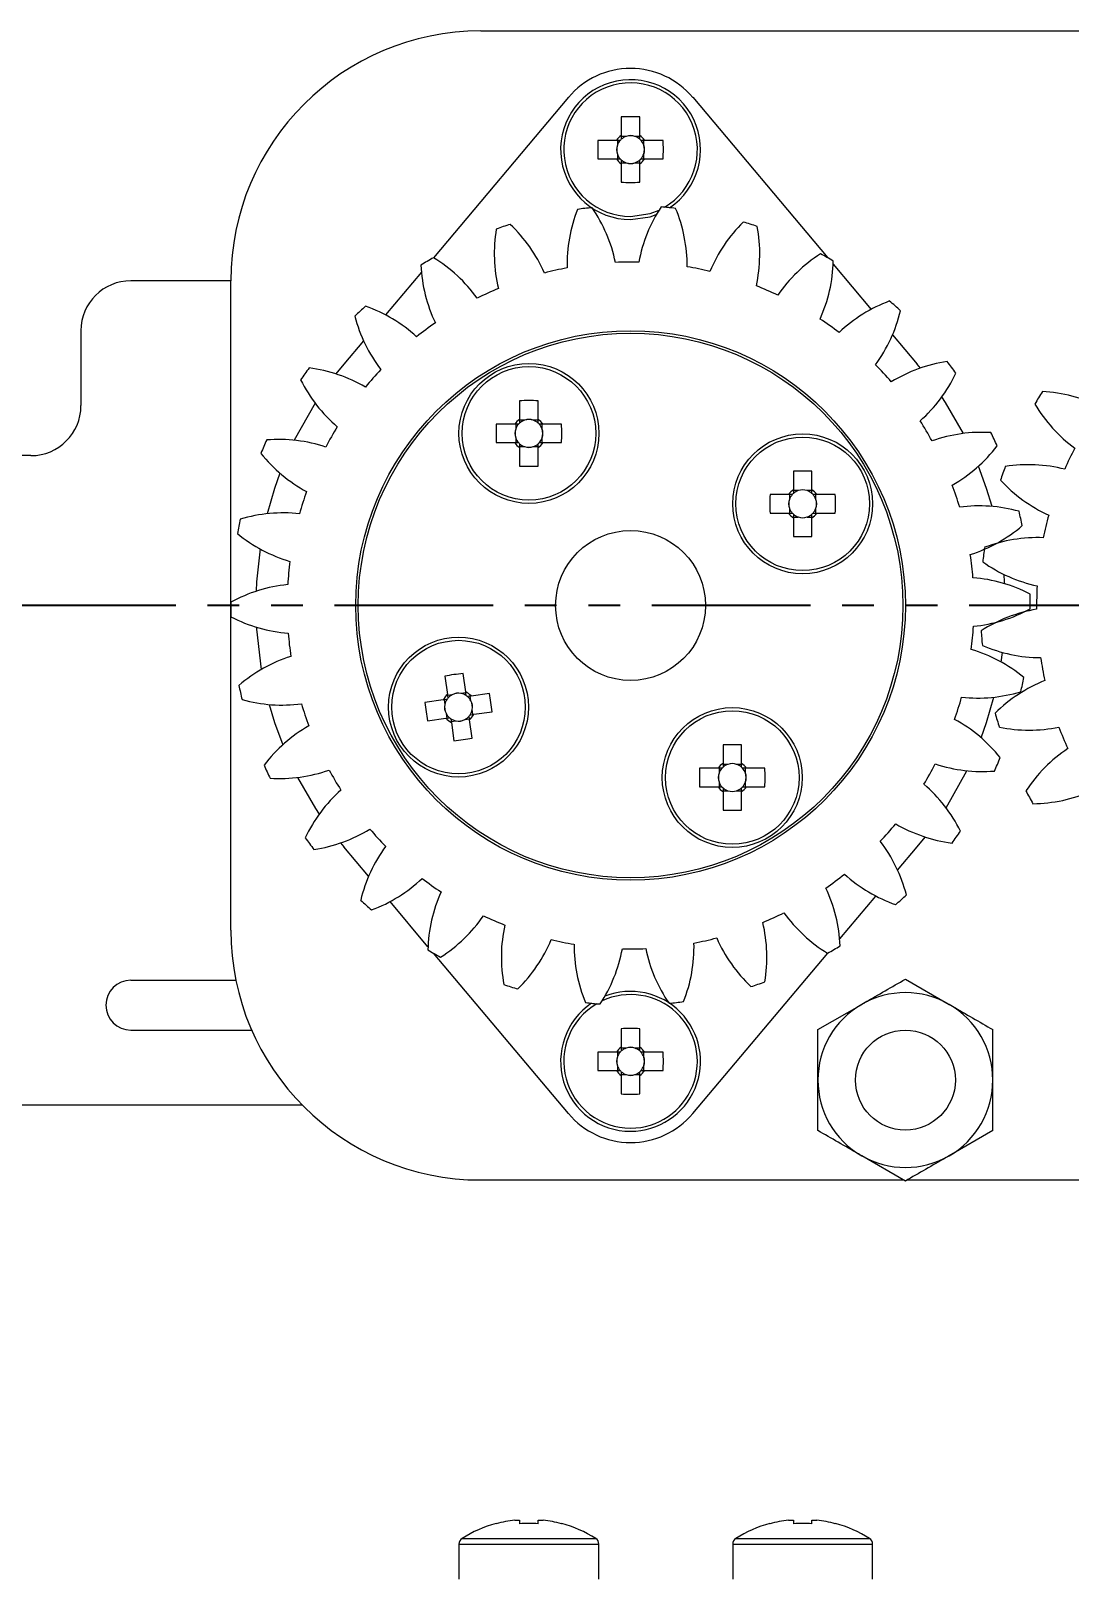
# Model space of a CAD drawing. Header units: millimetres. Extents: x 10 to 419, y 5 to 292.
# Drawn here: x 179.6 to 221.2, y 149.6 to 211.6 of the extents above; entities that cross this region are included whole.
import ezdxf

# ---------------------------------------------------------------- set-up
doc = ezdxf.new("R2010")
doc.units = ezdxf.units.MM
doc.linetypes.add('PHANTOM', pattern=[12.7, 6.35, -1.27, 1.27, -1.27, 1.27, -1.27])

msp = doc.modelspace()

# ---------------------------------------------------------------- linework, layer by layer
at = {"color": 7, "linetype": 'Continuous', "lineweight": 25}
for p, q in [((197.576, 211.551), (226.504, 211.551)), ((201.089, 208.894), (195.683, 202.469)), ((206.063, 208.894), (211.469, 202.469)), ((203.206, 208.107), (203.206, 207.366)), ((203.946, 207.366), (203.946, 208.107)), ((203.011, 207.171), (202.27, 207.171)), ((203.049, 207.171), (203.049, 206.977)), ((203.4, 207.329), (203.206, 207.329)), ((203.946, 207.329), (203.752, 207.329)), ((204.104, 206.977), (204.104, 207.171)), ((204.883, 207.171), (204.141, 207.171)), ((202.27, 206.431), (203.011, 206.431)), ((203.049, 206.625), (203.049, 206.431)), ((204.104, 206.431), (204.104, 206.625)), ((204.141, 206.431), (204.883, 206.431)), ((203.206, 206.274), (203.4, 206.274)), ((203.206, 206.236), (203.206, 205.495)), ((203.752, 206.274), (203.946, 206.274)), ((203.946, 205.495), (203.946, 206.236)), ((211.685, 202.212), (213.205, 200.406)), ((187.576, 201.551), (183.576, 201.551)), ((187.576, 175.551), (187.576, 201.551)), ((195.205, 201.9), (193.761, 200.184)), ((181.576, 199.551), (181.576, 196.551)), ((192.888, 199.146), (192.099, 198.209)), ((214.061, 199.388), (215.054, 198.209)), ((192.099, 198.209), (191.783, 197.821)), ((215.18, 198.056), (215.054, 198.209)), ((190.95, 196.65), (190.114, 195.166)), ((199.137, 196.745), (199.137, 196.003)), ((199.877, 196.003), (199.877, 196.745)), ((199.331, 195.966), (199.137, 195.966)), ((199.877, 195.966), (199.682, 195.966)), ((198.942, 195.809), (198.2, 195.809)), ((198.979, 195.809), (198.979, 195.614)), ((198.979, 195.263), (198.979, 195.069)), ((200.034, 195.614), (200.034, 195.809)), ((200.034, 195.069), (200.034, 195.263)), ((200.813, 195.809), (200.071, 195.809)), ((198.2, 195.069), (198.942, 195.069)), ((199.137, 194.911), (199.331, 194.911)), ((199.137, 194.874), (199.137, 194.132)), ((199.682, 194.911), (199.877, 194.911)), ((199.877, 194.132), (199.877, 194.874)), ((200.071, 195.069), (200.813, 195.069)), ((179.576, 194.551), (173.772, 194.551)), ((210.094, 193.927), (210.094, 193.185)), ((210.834, 193.185), (210.834, 193.927)), ((209.899, 192.991), (209.157, 192.991)), ((209.936, 192.991), (209.936, 192.796)), ((210.288, 193.148), (210.094, 193.148)), ((210.834, 193.148), (210.64, 193.148)), ((210.991, 192.796), (210.991, 192.991)), ((211.77, 192.991), (211.029, 192.991)), ((209.157, 192.251), (209.899, 192.251)), ((209.936, 192.445), (209.936, 192.251)), ((210.991, 192.251), (210.991, 192.445)), ((211.029, 192.251), (211.77, 192.251)), ((210.094, 192.093), (210.288, 192.093)), ((210.094, 192.056), (210.094, 191.314)), ((210.64, 192.093), (210.834, 192.093)), ((210.834, 191.314), (210.834, 192.056)), ((218.405, 186.288), (218.458, 186.673)), ((196.139, 185.723), (196.243, 184.989)), ((196.976, 185.093), (196.871, 185.827)), ((196.077, 184.769), (195.343, 184.664)), ((196.114, 184.774), (196.142, 184.581)), ((196.44, 184.979), (196.248, 184.952)), ((196.981, 185.056), (196.789, 185.028)), ((197.186, 184.73), (197.159, 184.922)), ((197.93, 185.031), (197.196, 184.927)), ((196.191, 184.233), (196.218, 184.041)), ((197.263, 184.189), (197.236, 184.382)), ((197.3, 184.195), (198.034, 184.299)), ((195.447, 183.932), (196.181, 184.036)), ((196.396, 183.907), (196.589, 183.935)), ((196.402, 183.87), (196.506, 183.136)), ((196.937, 183.984), (197.129, 184.011)), ((197.238, 183.24), (197.134, 183.974)), ((207.276, 182.97), (207.276, 182.228)), ((208.016, 182.228), (208.016, 182.97)), ((207.081, 182.033), (206.339, 182.033)), ((207.118, 182.033), (207.118, 181.839)), ((207.47, 182.191), (207.276, 182.191)), ((208.016, 182.191), (207.822, 182.191)), ((208.173, 181.839), (208.173, 182.033)), ((208.952, 182.033), (208.211, 182.033)), ((216.202, 180.452), (217.039, 181.936)), ((206.339, 181.293), (207.081, 181.293)), ((207.118, 181.488), (207.118, 181.293)), ((207.276, 181.136), (207.47, 181.136)), ((207.276, 181.099), (207.276, 180.357)), ((207.822, 181.136), (208.016, 181.136)), ((208.016, 180.357), (208.016, 181.099)), ((208.173, 181.293), (208.173, 181.488)), ((208.211, 181.293), (208.952, 181.293)), ((215.054, 178.894), (215.369, 179.281)), ((191.972, 179.046), (192.099, 178.894)), ((193.091, 177.714), (192.099, 178.894)), ((214.265, 177.956), (215.054, 178.894)), ((195.467, 174.89), (193.948, 176.696)), ((211.947, 175.202), (213.391, 176.918)), ((201.089, 168.209), (195.683, 174.633)), ((206.063, 168.209), (211.469, 174.633)), ((183.576, 173.551), (187.778, 173.551)), ((214.576, 173.593), (216.326, 172.582)), ((211.076, 171.572), (212.826, 172.582)), ((183.576, 171.551), (188.411, 171.551)), ((203.206, 171.607), (203.206, 170.866)), ((203.946, 170.866), (203.946, 171.607)), ((203.011, 170.671), (202.27, 170.671)), ((203.049, 170.671), (203.049, 170.477)), ((203.4, 170.829), (203.206, 170.829)), ((203.946, 170.829), (203.752, 170.829)), ((204.104, 170.477), (204.104, 170.671)), ((204.883, 170.671), (204.141, 170.671)), ((202.27, 169.931), (203.011, 169.931)), ((203.049, 170.125), (203.049, 169.931)), ((204.104, 169.931), (204.104, 170.125)), ((204.141, 169.931), (204.883, 169.931)), ((203.206, 169.774), (203.4, 169.774)), ((203.206, 169.736), (203.206, 168.995)), ((203.752, 169.774), (203.946, 169.774)), ((203.946, 168.995), (203.946, 169.736)), ((190.435, 168.551), (107.576, 168.551)), ((218.076, 167.53), (216.326, 166.52)), ((214.576, 165.51), (212.826, 166.52)), ((197.576, 165.551), (214.504, 165.551)), ((214.648, 165.551), (226.504, 165.551)), ((198.942, 151.93), (199.137, 151.93)), ((199.137, 151.93), (199.137, 151.788)), ((199.877, 151.788), (199.877, 151.93)), ((199.877, 151.93), (200.071, 151.93)), ((209.899, 151.93), (210.094, 151.93)), ((210.094, 151.93), (210.094, 151.788)), ((210.834, 151.788), (210.834, 151.93)), ((210.834, 151.93), (211.029, 151.93)), ((198.2, 151.788), (198.194, 151.8)), ((200.819, 151.8), (200.813, 151.788)), ((209.157, 151.788), (209.151, 151.8)), ((211.776, 151.8), (211.77, 151.788)), ((196.707, 150.972), (196.707, 149.576)), ((202.307, 149.576), (202.307, 150.972)), ((207.664, 150.972), (207.664, 149.576)), ((213.264, 149.576), (213.264, 150.972))]:
    msp.add_line(p, q, dxfattribs=at)
at = {"color": 7, "linetype": 'PHANTOM', "lineweight": 35}
msp.add_line((413.976, 188.551), (17.176, 188.551), dxfattribs=at)
at = {"color": 8, "linetype": 'Continuous', "lineweight": 25}
for p, q in [((196.707, 150.972), (199.507, 150.972)), ((196.832, 151.2), (199.507, 151.2)), ((199.507, 151.2), (202.181, 151.2)), ((199.507, 150.972), (202.307, 150.972)), ((207.664, 150.972), (210.464, 150.972)), ((207.789, 151.2), (210.464, 151.2)), ((210.464, 151.2), (213.138, 151.2)), ((210.464, 150.972), (213.264, 150.972))]:
    msp.add_line(p, q, dxfattribs=at)
at = {"color": 8, "linetype": 'Continuous', "lineweight": 25, "flags": 128}
msp.add_lwpolyline([(203.576, 204.127), (204.365, 204.245), (204.719, 204.383)], dxfattribs=at)
at = {"color": 7, "linetype": 'Continuous', "lineweight": 25, "flags": 128}
for points in [[(203.576, 204.001), (204.365, 204.114), (204.607, 204.198)], [(216.903, 195.436), (216.186, 196.675), (216.036, 196.902)], [(218.043, 192.515), (217.824, 193.24), (217.5, 194.129)], [(189.542, 193.848), (189.328, 193.24), (189.033, 192.223)], [(188.748, 190.814), (188.607, 189.504), (188.587, 189.119)], [(218.551, 189.42), (218.546, 189.504), (218.525, 189.794)], [(188.601, 187.682), (188.607, 187.598), (188.796, 185.99)], [(217.61, 183.254), (217.824, 183.862), (218.12, 184.879)], [(189.109, 184.587), (189.328, 183.862), (189.652, 182.973)], [(190.25, 181.666), (190.967, 180.427), (191.116, 180.2)]]:
    msp.add_lwpolyline(points, dxfattribs=at)
at = {"color": 7, "linetype": 'Continuous', "lineweight": 25}
for centre, radius in [((203.576, 188.551), 11), ((203.576, 188.551), 10.9), ((199.507, 195.439), 2.8), ((199.507, 195.439), 2.674), ((210.464, 192.621), 2.8), ((210.464, 192.621), 2.674), ((203.576, 188.551), 3), ((196.689, 184.482), 2.8), ((196.689, 184.482), 2.674), ((207.646, 181.663), 2.8), ((207.646, 181.663), 2.674), ((214.576, 169.551), 2)]:
    msp.add_circle(centre, radius, dxfattribs=at)
for centre, radius, start, end in [((197.576, 201.551), 10, 90, 180), ((203.576, 206.801), 2.8, 303.82429, 270), ((203.576, 206.801), 3.25, 40.07843, 139.92157), ((203.576, 197.139), 10.975, 88.06796, 91.93204), ((213.238, 206.801), 10.975, 178.06796, 181.93204), ((203.576, 206.801), 0.675, 123.23063, 146.76937), ((203.576, 206.801), 0.556, 138.28179, 161.56975), ((203.576, 206.801), 0.556, 131.71821, 138.28179), ((203.576, 206.801), 0.556, 108.43025, 131.71821), ((203.576, 206.801), 0.556, 71.56975, 108.43025), ((203.576, 206.801), 0.556, 48.28179, 71.56975), ((203.576, 206.801), 0.675, 33.23063, 56.76937), ((203.576, 206.801), 0.556, 41.71821, 48.28179), ((203.576, 206.801), 0.556, 18.43025, 41.71821), ((193.914, 206.801), 10.975, 358.06796, 1.93204), ((203.576, 206.801), 0.675, 213.23063, 236.76937), ((203.576, 206.801), 0.556, 161.56975, 198.43025), ((203.576, 206.801), 0.556, 198.43025, 221.71821), ((203.576, 206.801), 0.556, 221.71821, 228.28179), ((203.576, 206.801), 0.556, 228.28179, 251.56975), ((203.576, 206.801), 0.556, 288.43025, 311.71821), ((203.576, 206.801), 0.675, 303.23063, 326.76937), ((203.576, 206.801), 0.556, 311.71821, 318.28179), ((203.576, 206.801), 0.556, 318.28179, 341.56975), ((203.576, 206.801), 0.556, 341.56975, 18.43025), ((203.576, 206.801), 0.556, 251.56975, 288.43025), ((203.576, 216.463), 10.975, 268.06796, 271.93204), ((207.037, 202.215), 6, 158.54412, 181.44108), ((203.576, 188.551), 16, 95.52877, 97.62486), ((197.096, 201.069), 6, 11.71255, 34.60951), ((209.803, 201.197), 6, 146.54412, 169.44108), ((203.576, 188.551), 16, 83.52877, 85.62486), ((199.841, 202.142), 6, 359.71255, 22.60951), ((212.296, 199.626), 6, 134.54412, 157.44108), ((203.576, 188.551), 16, 71.52877, 73.62486), ((204.121, 202.636), 6, 170.54412, 193.44108), ((203.576, 188.551), 16, 107.52877, 109.62486), ((194.635, 199.448), 6, 23.71255, 46.60951), ((202.748, 202.622), 6, 347.71255, 10.60951), ((203.576, 188.551), 16, 119.52877, 121.62486), ((201.181, 202.441), 6, 182.54412, 205.44108), ((192.565, 197.351), 6, 35.71255, 58.60951), ((203.576, 188.551), 13.749, 100.63283, 104.52081), ((203.576, 188.551), 13.749, 88.63283, 92.52081), ((203.576, 188.551), 13.749, 76.63283, 80.52081), ((214.408, 197.571), 6, 122.54412, 145.44108), ((205.692, 202.487), 6, 335.71255, 358.60951), ((203.576, 188.551), 16, 59.52877, 61.62486), ((183.576, 199.551), 2, 90, 180), ((203.576, 188.551), 13.749, 112.63283, 116.52081), ((203.576, 188.551), 13.749, 64.63283, 68.52081), ((203.576, 188.551), 16, 131.52877, 133.62486), ((190.976, 194.869), 6, 47.71255, 70.60951), ((216.046, 195.122), 6, 110.54412, 133.44108), ((208.543, 201.742), 6, 323.71255, 346.60951), ((203.576, 188.551), 16, 47.52877, 49.62486), ((198.345, 201.64), 6, 194.54412, 217.44108), ((203.576, 188.551), 13.749, 124.63283, 128.52081), ((203.576, 188.551), 13.749, 52.63283, 56.52081), ((203.576, 188.551), 16, 143.52877, 145.62486), ((189.938, 192.112), 6, 59.71255, 82.60951), ((203.576, 188.551), 13.749, 136.63283, 140.52081), ((203.576, 188.551), 13.749, 40.63283, 44.52081), ((217.14, 192.385), 6, 98.54412, 121.44108), ((211.177, 200.422), 6, 311.71255, 334.60951), ((203.576, 188.551), 16, 35.52877, 37.62486), ((195.738, 200.266), 6, 206.54412, 229.44108), ((233.576, 188.551), 16, 147.63534, 149.73144), ((219.718, 191.126), 6, 63.81912, 86.71608), ((179.576, 196.551), 2, 270, 0), ((199.507, 185.777), 10.975, 88.06796, 91.93204), ((224.919, 199.675), 6, 210.65069, 233.54766), ((199.507, 195.439), 0.675, 123.23063, 146.76937), ((199.507, 195.439), 0.556, 131.71821, 138.28179), ((199.507, 195.439), 0.556, 108.43025, 131.71821), ((199.507, 195.439), 0.556, 71.56975, 108.43025), ((199.507, 195.439), 0.556, 48.28179, 71.56975), ((199.507, 195.439), 0.675, 33.23063, 56.76937), ((199.507, 195.439), 0.556, 41.71821, 48.28179), ((203.576, 188.551), 13.749, 28.63283, 32.52081), ((203.576, 188.551), 13.749, 148.63283, 152.52081), ((209.169, 195.439), 10.975, 178.06796, 181.93204), ((199.507, 195.439), 0.556, 161.56975, 198.43025), ((199.507, 195.439), 0.556, 138.28179, 161.56975), ((199.507, 195.439), 0.556, 198.43025, 221.71821), ((199.507, 195.439), 0.556, 18.43025, 41.71821), ((199.507, 195.439), 0.556, 318.28179, 341.56975), ((199.507, 195.439), 0.556, 341.56975, 18.43025), ((189.845, 195.439), 10.975, 358.06796, 1.93204), ((217.641, 189.482), 6, 86.54412, 109.44108), ((203.576, 188.551), 16, 23.52877, 25.62486), ((203.576, 188.551), 16, 155.52877, 157.62486), ((193.474, 198.38), 6, 218.54412, 241.44108), ((189.496, 189.198), 6, 71.71255, 94.60951), ((199.507, 195.439), 0.675, 213.23063, 236.76937), ((199.507, 195.439), 0.556, 221.71821, 228.28179), ((199.507, 195.439), 0.556, 228.28179, 251.56975), ((199.507, 195.439), 0.556, 251.56975, 288.43025), ((199.507, 195.439), 0.556, 288.43025, 311.71821), ((199.507, 195.439), 0.675, 303.23063, 326.76937), ((199.507, 195.439), 0.556, 311.71821, 318.28179), ((213.479, 198.582), 6, 299.71255, 322.60951), ((233.576, 188.551), 13.749, 152.7394, 156.62738), ((199.507, 205.101), 10.975, 268.06796, 271.93204), ((233.576, 188.551), 16, 159.63534, 161.73144), ((219.485, 188.188), 6, 75.81912, 98.71608), ((210.464, 182.959), 10.975, 88.06796, 91.93204), ((203.576, 188.551), 13.749, 16.63283, 20.52081), ((222.796, 197.632), 6, 222.65069, 245.54766), ((203.576, 188.551), 13.749, 160.63283, 164.52081), ((220.126, 192.621), 10.975, 178.06796, 181.93204), ((210.464, 192.621), 0.675, 123.23063, 146.76937), ((210.464, 192.621), 0.556, 161.56975, 198.43025), ((210.464, 192.621), 0.556, 138.28179, 161.56975), ((210.464, 192.621), 0.556, 131.71821, 138.28179), ((210.464, 192.621), 0.556, 108.43025, 131.71821), ((210.464, 192.621), 0.556, 71.56975, 108.43025), ((210.464, 192.621), 0.556, 48.28179, 71.56975), ((210.464, 192.621), 0.675, 33.23063, 56.76937), ((210.464, 192.621), 0.556, 41.71821, 48.28179), ((210.464, 192.621), 0.556, 18.43025, 41.71821), ((210.464, 192.621), 0.556, 341.56975, 18.43025), ((200.802, 192.621), 10.975, 358.06796, 1.93204), ((189.669, 186.257), 6, 83.71255, 106.60951), ((210.464, 192.621), 0.675, 213.23063, 236.76937), ((210.464, 192.621), 0.556, 198.43025, 221.71821), ((210.464, 192.621), 0.556, 221.71821, 228.28179), ((210.464, 192.621), 0.556, 228.28179, 251.56975), ((210.464, 192.621), 0.556, 288.43025, 311.71821), ((210.464, 192.621), 0.675, 303.23063, 326.76937), ((210.464, 192.621), 0.556, 311.71821, 318.28179), ((210.464, 192.621), 0.556, 318.28179, 341.56975), ((217.527, 186.537), 6, 74.54412, 97.44108), ((203.576, 188.551), 16, 11.52877, 13.62486), ((233.576, 188.551), 13.749, 164.7394, 168.62738), ((203.576, 188.551), 16, 167.52877, 169.62486), ((210.464, 192.621), 0.556, 251.56975, 288.43025), ((215.348, 196.304), 6, 287.71255, 310.60951), ((191.651, 196.065), 6, 230.54412, 253.44108), ((210.464, 202.283), 10.975, 268.06796, 271.93204), ((219.869, 185.267), 6, 87.81912, 110.71608), ((203.576, 188.551), 13.749, 172.63283, 176.52081), ((203.576, 188.551), 13.749, 4.63283, 8.52081), ((233.576, 188.551), 16, 171.63534, 173.73144), ((221.143, 195.192), 6, 234.65069, 257.54766), ((216.803, 183.681), 6, 62.54412, 85.44108), ((190.45, 183.415), 6, 95.71255, 118.60951), ((233.576, 188.551), 13.749, 176.7394, 180.62738), ((203.576, 188.551), 16, 179.52877, 181.62486), ((216.703, 193.687), 6, 275.71255, 298.60951), ((203.576, 188.551), 16, 359.52877, 1.62486), ((190.349, 193.422), 6, 242.54412, 265.44108), ((220.851, 182.488), 6, 99.81912, 122.71608), ((203.576, 188.551), 13.749, 184.63283, 188.52081), ((203.576, 188.551), 13.749, 352.63283, 356.52081), ((233.576, 188.551), 16, 183.63534, 185.73144), ((215.502, 181.037), 6, 50.54412, 73.44108), ((220.034, 192.462), 6, 246.65069, 269.54766), ((191.804, 180.798), 6, 107.71255, 130.60951), ((233.576, 188.551), 13.749, 188.7394, 192.62738), ((203.576, 188.551), 16, 191.52877, 193.62486), ((198.046, 174.915), 10.975, 96.14375, 100.00782), ((222.39, 179.975), 6, 111.81912, 134.71608), ((203.576, 188.551), 16, 347.52877, 349.62486), ((189.625, 190.565), 6, 254.54412, 277.44108), ((196.689, 184.482), 0.675, 131.30642, 154.84516), ((196.689, 184.482), 0.556, 146.35758, 169.64554), ((196.689, 184.482), 0.556, 139.794, 146.35758), ((196.689, 184.482), 0.556, 116.50604, 139.794), ((196.689, 184.482), 0.556, 79.64554, 116.50604), ((196.689, 184.482), 0.556, 56.35758, 79.64554), ((196.689, 184.482), 0.675, 41.30642, 64.84516), ((196.689, 184.482), 0.556, 49.794, 56.35758), ((196.689, 184.482), 0.556, 26.50604, 49.794), ((196.689, 184.482), 0.556, 349.64554, 26.50604), ((187.122, 183.124), 10.975, 6.14375, 10.00782), ((203.576, 188.551), 13.749, 340.63283, 344.52081), ((217.484, 190.846), 6, 263.71255, 286.60951), ((203.576, 188.551), 13.749, 196.63283, 200.52081), ((206.255, 185.839), 10.975, 186.14375, 190.00782), ((196.689, 184.482), 0.556, 169.64554, 206.50604), ((196.689, 184.482), 0.556, 206.50604, 229.794), ((196.689, 184.482), 0.556, 296.50604, 319.794), ((196.689, 184.482), 0.556, 319.794, 326.35758), ((196.689, 184.482), 0.675, 311.30642, 334.84516), ((196.689, 184.482), 0.556, 326.35758, 349.64554), ((233.576, 188.551), 16, 195.63534, 197.73144), ((193.674, 178.52), 6, 119.71255, 142.60951), ((196.689, 184.482), 0.675, 221.30642, 244.84516), ((196.689, 184.482), 0.556, 229.794, 236.35758), ((196.689, 184.482), 0.556, 236.35758, 259.64554), ((196.689, 184.482), 0.556, 259.64554, 296.50604), ((213.679, 178.722), 6, 38.54412, 61.44108), ((219.517, 189.561), 6, 258.65069, 281.54766), ((233.576, 188.551), 13.749, 200.7394, 204.62738), ((195.331, 194.048), 10.975, 276.14375, 280.00782), ((207.646, 172.001), 10.975, 88.06796, 91.93204), ((207.646, 181.663), 0.675, 123.23063, 146.76937), ((207.646, 181.663), 0.556, 71.56975, 108.43025), ((207.646, 181.663), 0.675, 33.23063, 56.76937), ((203.576, 188.551), 16, 335.52877, 337.62486), ((224.417, 177.837), 6, 123.81912, 146.71608), ((203.576, 188.551), 16, 203.52877, 205.62486), ((189.512, 187.621), 6, 266.54412, 289.44108), ((203.576, 188.551), 13.749, 208.63283, 212.52081), ((217.308, 181.663), 10.975, 178.06796, 181.93204), ((207.646, 181.663), 0.556, 161.56975, 198.43025), ((207.646, 181.663), 0.556, 138.28179, 161.56975), ((207.646, 181.663), 0.556, 131.71821, 138.28179), ((207.646, 181.663), 0.556, 108.43025, 131.71821), ((207.646, 181.663), 0.556, 48.28179, 71.56975), ((207.646, 181.663), 0.556, 41.71821, 48.28179), ((207.646, 181.663), 0.556, 18.43025, 41.71821), ((207.646, 181.663), 0.556, 341.56975, 18.43025), ((197.984, 181.663), 10.975, 358.06796, 1.93204), ((203.576, 188.551), 13.749, 328.63283, 332.52081), ((217.657, 187.904), 6, 251.71255, 274.60951), ((195.975, 176.681), 6, 131.71255, 154.60951), ((207.646, 181.663), 0.675, 213.23063, 236.76937), ((207.646, 181.663), 0.556, 198.43025, 221.71821), ((207.646, 181.663), 0.556, 221.71821, 228.28179), ((207.646, 181.663), 0.556, 228.28179, 251.56975), ((207.646, 181.663), 0.556, 251.56975, 288.43025), ((207.646, 181.663), 0.556, 288.43025, 311.71821), ((207.646, 181.663), 0.675, 303.23063, 326.76937), ((207.646, 181.663), 0.556, 311.71821, 318.28179), ((207.646, 181.663), 0.556, 318.28179, 341.56975), ((211.414, 176.836), 6, 26.54412, 49.44108), ((233.576, 188.551), 16, 207.63534, 209.73144), ((219.614, 186.616), 6, 270.65069, 293.54766), ((207.646, 191.326), 10.975, 268.06796, 271.93204), ((203.576, 188.551), 13.749, 316.63283, 320.52081), ((217.214, 184.991), 6, 239.71255, 262.60951), ((203.576, 188.551), 16, 215.52877, 217.62486), ((190.012, 184.717), 6, 278.54412, 301.44108), ((203.576, 188.551), 13.749, 220.63283, 224.52081), ((208.807, 175.462), 6, 14.54412, 37.44108), ((203.576, 188.551), 16, 323.52877, 325.62486), ((198.61, 175.36), 6, 143.71255, 166.60951), ((191.106, 181.98), 6, 290.54412, 313.44108), ((203.576, 188.551), 13.749, 232.63283, 236.52081), ((203.576, 188.551), 13.749, 304.63283, 308.52081), ((216.176, 182.233), 6, 227.71255, 250.60951), ((203.576, 188.551), 16, 227.52877, 229.62486), ((201.461, 174.615), 6, 155.71255, 178.60951), ((205.972, 174.661), 6, 2.54412, 25.44108), ((203.576, 188.551), 16, 311.52877, 313.62486), ((192.745, 179.531), 6, 302.54412, 325.44108), ((203.576, 188.551), 13.749, 244.63283, 248.52081), ((203.576, 188.551), 13.749, 292.63283, 296.52081), ((214.587, 179.751), 6, 215.71255, 238.60951), ((197.576, 175.551), 10, 180, 270), ((204.404, 174.48), 6, 167.71255, 190.60951), ((203.032, 174.466), 6, 350.54412, 13.44108), ((194.857, 177.476), 6, 314.54412, 337.44108), ((203.576, 188.551), 13.749, 256.63283, 260.52081), ((207.312, 174.96), 6, 179.71255, 202.60951), ((197.35, 175.905), 6, 326.54412, 349.44108), ((203.576, 188.551), 13.749, 268.63283, 272.52081), ((210.056, 176.033), 6, 191.71255, 214.60951), ((200.115, 174.887), 6, 338.54412, 1.44108), ((203.576, 188.551), 13.749, 280.63283, 284.52081), ((212.517, 177.654), 6, 203.71255, 226.60951), ((203.576, 188.551), 16, 299.52877, 301.62486), ((203.576, 188.551), 16, 239.52877, 241.62486), ((183.576, 172.551), 1, 90, 270), ((203.576, 188.551), 16, 251.52877, 253.62486), ((203.576, 170.301), 2.8, 270, 111.60378), ((203.576, 188.551), 16, 287.52877, 289.62486), ((214.576, 169.551), 3.5, 60, 120), ((203.576, 170.301), 2.8, 123.82429, 270), ((203.576, 188.551), 16, 263.52877, 265.62486), ((203.576, 188.551), 16, 275.52877, 277.62486), ((214.576, 169.551), 3.5, 120, 180), ((214.576, 169.551), 3.5, 0, 60), ((203.576, 160.639), 10.975, 88.06796, 91.93204), ((213.238, 170.301), 10.975, 178.06796, 181.93204), ((203.576, 170.301), 0.675, 123.23063, 146.76937), ((203.576, 170.301), 0.556, 161.56975, 198.43025), ((203.576, 170.301), 0.556, 138.28179, 161.56975), ((203.576, 170.301), 0.556, 131.71821, 138.28179), ((203.576, 170.301), 0.556, 108.43025, 131.71821), ((203.576, 170.301), 0.556, 71.56975, 108.43025), ((203.576, 170.301), 0.556, 48.28179, 71.56975), ((203.576, 170.301), 0.675, 33.23063, 56.76937), ((203.576, 170.301), 0.556, 41.71821, 48.28179), ((203.576, 170.301), 0.556, 18.43025, 41.71821), ((203.576, 170.301), 0.556, 341.56975, 18.43025), ((193.914, 170.301), 10.975, 358.06796, 1.93204), ((203.576, 170.301), 0.675, 213.23063, 236.76937), ((203.576, 170.301), 0.556, 198.43025, 221.71821), ((203.576, 170.301), 0.556, 221.71821, 228.28179), ((203.576, 170.301), 0.556, 228.28179, 251.56975), ((203.576, 170.301), 0.556, 288.43025, 311.71821), ((203.576, 170.301), 0.675, 303.23063, 326.76937), ((203.576, 170.301), 0.556, 311.71821, 318.28179), ((203.576, 170.301), 0.556, 318.28179, 341.56975), ((203.576, 170.301), 0.556, 251.56975, 288.43025), ((214.576, 169.551), 3.5, 180, 240), ((214.576, 169.551), 3.5, 300, 0), ((203.576, 179.963), 10.975, 268.06796, 271.93204), ((203.576, 170.301), 3.25, 220.07843, 319.92157), ((214.576, 169.551), 3.5, 240, 300), ((199.507, 146.976), 4.986, 96.50342, 105.18786), ((199.507, 146.976), 4.986, 74.81214, 83.49658), ((210.464, 146.976), 4.986, 96.50342, 105.18786), ((210.464, 146.976), 4.986, 74.81214, 83.49658), ((199.507, 146.976), 5, 105.21928, 122.33603), ((199.507, 146.323), 5.477, 86.1266, 93.8734), ((199.507, 146.976), 5, 57.66397, 74.78072), ((210.464, 146.976), 5, 105.21928, 122.33603), ((210.464, 146.323), 5.477, 86.1266, 93.8734), ((210.464, 146.976), 5, 57.66397, 74.78072), ((196.977, 150.972), 0.27, 122.33603, 180), ((202.037, 150.972), 0.27, 360, 57.66397), ((207.934, 150.972), 0.27, 122.33603, 180), ((212.994, 150.972), 0.27, 360, 57.66397)]:
    msp.add_arc(centre, radius, start, end, dxfattribs=at)
at = {"color": 8, "linetype": 'Continuous', "lineweight": 25}
for centre, start, end in [((203.576, 206.801), 300.37721, 270), ((203.576, 170.301), 270, 115.28628), ((203.576, 170.301), 120.37721, 270)]:
    msp.add_arc(centre, 2.674, start, end, dxfattribs=at)
at = {"color": 7, "linetype": 'Continuous', "lineweight": 25}
for centre, major_axis, start_param, end_param in [((203.576, 206.87), (0, 0.492), 5.913772, 6.652598), ((203.507, 206.801), (0.492, 0), 2.77218, 3.511006), ((203.645, 206.801), (0.492, 0), 5.913772, 6.652598), ((203.576, 206.732), (0, 0.492), 2.77218, 3.511006), ((199.507, 195.508), (0, 0.492), 5.913772, 6.652598), ((199.438, 195.439), (0.492, 0), 2.77218, 3.511006), ((199.576, 195.439), (0.492, 0), 5.913772, 6.652598), ((199.507, 195.37), (0, 0.492), 2.77218, 3.511006), ((210.395, 192.621), (0.492, 0), 2.77218, 3.511006), ((210.464, 192.69), (0, 0.492), 5.913772, 6.652598), ((210.533, 192.621), (0.492, 0), 5.913772, 6.652598), ((210.464, 192.552), (0, 0.492), 2.77218, 3.511006), ((196.679, 184.55), (-0.069, 0.487), 5.913772, 6.652598), ((196.757, 184.491), (0.487, 0.069), 5.913772, 6.652598), ((196.62, 184.472), (0.487, 0.069), 2.77218, 3.511006), ((196.698, 184.413), (-0.069, 0.487), 2.77218, 3.511006), ((207.646, 181.732), (0, 0.492), 5.913772, 6.652598), ((207.577, 181.663), (0.492, 0), 2.77218, 3.511006), ((207.715, 181.663), (0.492, 0), 5.913772, 6.652598), ((207.646, 181.595), (0, 0.492), 2.77218, 3.511006), ((203.507, 170.301), (0.492, 0), 2.77218, 3.511006), ((203.576, 170.37), (0, 0.492), 5.913772, 6.652598), ((203.645, 170.301), (0.492, 0), 5.913772, 6.652598), ((203.576, 170.232), (0, 0.492), 2.77218, 3.511006)]:
    msp.add_ellipse(centre, major_axis=major_axis, ratio=0.990116, start_param=start_param, end_param=end_param, dxfattribs=at)
for points, knots in [([(203.161, 207.171), (203.153, 207.171), (203.106, 207.171), (203.057, 207.171), (203.017, 207.171), (203.011, 207.171)], [0, 0, 0, 0, 0.160618, 0.883257, 1, 1, 1, 1]), ([(203.206, 207.366), (203.206, 207.36), (203.206, 207.32), (203.206, 207.271), (203.206, 207.225), (203.206, 207.216)], [0, 0, 0, 0, 0.116743, 0.839382, 1, 1, 1, 1]), ([(203.946, 207.216), (203.946, 207.225), (203.946, 207.271), (203.946, 207.32), (203.946, 207.36), (203.946, 207.366)], [0, 0, 0, 0, 0.160618, 0.883257, 1, 1, 1, 1]), ([(204.141, 207.171), (204.135, 207.171), (204.095, 207.171), (204.046, 207.171), (204, 207.171), (203.991, 207.171)], [0, 0, 0, 0, 0.1167429, 0.8393822, 1, 1, 1, 1]), ([(203.011, 206.431), (203.017, 206.431), (203.057, 206.431), (203.106, 206.431), (203.153, 206.431), (203.161, 206.431)], [0, 0, 0, 0, 0.116743, 0.839382, 1, 1, 1, 1]), ([(203.206, 206.386), (203.206, 206.378), (203.206, 206.331), (203.206, 206.282), (203.206, 206.242), (203.206, 206.236)], [0, 0, 0, 0, 0.1606178, 0.8832571, 1, 1, 1, 1]), ([(203.946, 206.236), (203.946, 206.242), (203.946, 206.282), (203.946, 206.331), (203.946, 206.378), (203.946, 206.386)], [0, 0, 0, 0, 0.116743, 0.839382, 1, 1, 1, 1]), ([(203.991, 206.431), (204, 206.431), (204.046, 206.431), (204.095, 206.431), (204.135, 206.431), (204.141, 206.431)], [0, 0, 0, 0, 0.160618, 0.883257, 1, 1, 1, 1]), ([(199.137, 196.003), (199.137, 195.998), (199.137, 195.958), (199.137, 195.909), (199.137, 195.862), (199.137, 195.854)], [0, 0, 0, 0, 0.116743, 0.839382, 1, 1, 1, 1]), ([(199.877, 195.854), (199.877, 195.862), (199.877, 195.909), (199.877, 195.958), (199.877, 195.998), (199.877, 196.003)], [0, 0, 0, 0, 0.160618, 0.883257, 1, 1, 1, 1]), ([(199.092, 195.809), (199.083, 195.809), (199.037, 195.809), (198.987, 195.809), (198.947, 195.809), (198.942, 195.809)], [0, 0, 0, 0, 0.160618, 0.883257, 1, 1, 1, 1]), ([(200.071, 195.809), (200.066, 195.809), (200.026, 195.809), (199.977, 195.809), (199.93, 195.809), (199.922, 195.809)], [0, 0, 0, 0, 0.1167429, 0.8393822, 1, 1, 1, 1]), ([(198.942, 195.069), (198.947, 195.069), (198.987, 195.069), (199.037, 195.069), (199.083, 195.069), (199.092, 195.069)], [0, 0, 0, 0, 0.116743, 0.839382, 1, 1, 1, 1]), ([(199.137, 195.024), (199.137, 195.015), (199.137, 194.969), (199.137, 194.919), (199.137, 194.879), (199.137, 194.874)], [0, 0, 0, 0, 0.1606178, 0.8832571, 1, 1, 1, 1]), ([(199.877, 194.874), (199.877, 194.879), (199.877, 194.919), (199.877, 194.969), (199.877, 195.015), (199.877, 195.024)], [0, 0, 0, 0, 0.116743, 0.839382, 1, 1, 1, 1]), ([(199.922, 195.069), (199.93, 195.069), (199.977, 195.069), (200.026, 195.069), (200.066, 195.069), (200.071, 195.069)], [0, 0, 0, 0, 0.160618, 0.883257, 1, 1, 1, 1]), ([(210.049, 192.991), (210.04, 192.991), (209.994, 192.991), (209.945, 192.991), (209.905, 192.991), (209.899, 192.991)], [0, 0, 0, 0, 0.160618, 0.883257, 1, 1, 1, 1]), ([(210.094, 193.185), (210.094, 193.18), (210.094, 193.14), (210.094, 193.091), (210.094, 193.044), (210.094, 193.036)], [0, 0, 0, 0, 0.116743, 0.839382, 1, 1, 1, 1]), ([(210.834, 193.036), (210.834, 193.044), (210.834, 193.091), (210.834, 193.14), (210.834, 193.18), (210.834, 193.185)], [0, 0, 0, 0, 0.160618, 0.883257, 1, 1, 1, 1]), ([(211.029, 192.991), (211.023, 192.991), (210.983, 192.991), (210.934, 192.991), (210.887, 192.991), (210.879, 192.991)], [0, 0, 0, 0, 0.1167429, 0.8393822, 1, 1, 1, 1]), ([(209.899, 192.251), (209.905, 192.251), (209.945, 192.251), (209.994, 192.251), (210.04, 192.251), (210.049, 192.251)], [0, 0, 0, 0, 0.116743, 0.839382, 1, 1, 1, 1]), ([(210.094, 192.206), (210.094, 192.197), (210.094, 192.151), (210.094, 192.101), (210.094, 192.061), (210.094, 192.056)], [0, 0, 0, 0, 0.1606178, 0.8832571, 1, 1, 1, 1]), ([(210.834, 192.056), (210.834, 192.061), (210.834, 192.101), (210.834, 192.151), (210.834, 192.197), (210.834, 192.206)], [0, 0, 0, 0, 0.116743, 0.839382, 1, 1, 1, 1]), ([(210.879, 192.251), (210.887, 192.251), (210.934, 192.251), (210.983, 192.251), (211.023, 192.251), (211.029, 192.251)], [0, 0, 0, 0, 0.160618, 0.883257, 1, 1, 1, 1]), ([(196.226, 184.79), (196.217, 184.788), (196.171, 184.782), (196.123, 184.775), (196.083, 184.769), (196.077, 184.769)], [0, 0, 0, 0, 0.160618, 0.883257, 1, 1, 1, 1]), ([(196.243, 184.989), (196.244, 184.983), (196.249, 184.944), (196.256, 184.895), (196.263, 184.849), (196.264, 184.84)], [0, 0, 0, 0, 0.116743, 0.839382, 1, 1, 1, 1]), ([(196.997, 184.944), (196.995, 184.953), (196.989, 184.999), (196.982, 185.048), (196.976, 185.087), (196.976, 185.093)], [0, 0, 0, 0, 0.160618, 0.883257, 1, 1, 1, 1]), ([(197.196, 184.927), (197.19, 184.926), (197.151, 184.921), (197.102, 184.914), (197.056, 184.907), (197.048, 184.906)], [0, 0, 0, 0, 0.1167429, 0.8393822, 1, 1, 1, 1]), ([(197.134, 183.974), (197.134, 183.98), (197.128, 184.019), (197.121, 184.068), (197.114, 184.114), (197.113, 184.123)], [0, 0, 0, 0, 0.1167429, 0.8393822, 1, 1, 1, 1]), ([(197.152, 184.174), (197.16, 184.175), (197.206, 184.181), (197.255, 184.188), (197.294, 184.194), (197.3, 184.195)], [0, 0, 0, 0, 0.160618, 0.883257, 1, 1, 1, 1]), ([(196.181, 184.036), (196.187, 184.037), (196.227, 184.042), (196.275, 184.049), (196.321, 184.056), (196.33, 184.057)], [0, 0, 0, 0, 0.116743, 0.839382, 1, 1, 1, 1]), ([(196.381, 184.019), (196.382, 184.01), (196.388, 183.964), (196.395, 183.916), (196.401, 183.876), (196.402, 183.87)], [0, 0, 0, 0, 0.160618, 0.883257, 1, 1, 1, 1]), ([(207.276, 182.228), (207.276, 182.223), (207.276, 182.183), (207.276, 182.134), (207.276, 182.087), (207.276, 182.079)], [0, 0, 0, 0, 0.116743, 0.839382, 1, 1, 1, 1]), ([(208.016, 182.079), (208.016, 182.087), (208.016, 182.134), (208.016, 182.183), (208.016, 182.223), (208.016, 182.228)], [0, 0, 0, 0, 0.160618, 0.883257, 1, 1, 1, 1]), ([(207.231, 182.033), (207.222, 182.033), (207.176, 182.033), (207.127, 182.033), (207.087, 182.033), (207.081, 182.033)], [0, 0, 0, 0, 0.160618, 0.883257, 1, 1, 1, 1]), ([(208.211, 182.033), (208.205, 182.033), (208.165, 182.033), (208.116, 182.033), (208.069, 182.033), (208.061, 182.033)], [0, 0, 0, 0, 0.1167429, 0.8393822, 1, 1, 1, 1]), ([(207.081, 181.293), (207.087, 181.293), (207.127, 181.293), (207.176, 181.293), (207.222, 181.293), (207.231, 181.293)], [0, 0, 0, 0, 0.116743, 0.839382, 1, 1, 1, 1]), ([(207.276, 181.248), (207.276, 181.24), (207.276, 181.193), (207.276, 181.144), (207.276, 181.104), (207.276, 181.099)], [0, 0, 0, 0, 0.1606178, 0.8832571, 1, 1, 1, 1]), ([(208.016, 181.099), (208.016, 181.104), (208.016, 181.144), (208.016, 181.193), (208.016, 181.24), (208.016, 181.248)], [0, 0, 0, 0, 0.116743, 0.839382, 1, 1, 1, 1]), ([(208.061, 181.293), (208.069, 181.293), (208.116, 181.293), (208.165, 181.293), (208.205, 181.293), (208.211, 181.293)], [0, 0, 0, 0, 0.160618, 0.883257, 1, 1, 1, 1]), ([(212.826, 172.582), (212.868, 172.606), (213.459, 172.947), (214.038, 173.282), (214.576, 173.593)], [0, 0, 0, 0, 0.070174, 1, 1, 1, 1]), ([(216.326, 172.582), (216.368, 172.558), (216.959, 172.217), (217.538, 171.883), (218.076, 171.572)], [0, 0, 0, 0, 0.070174, 1, 1, 1, 1]), ([(211.076, 169.551), (211.076, 169.735), (211.076, 170.419), (211.076, 171.085), (211.076, 171.572)], [0, 0, 0, 0, 0.268634, 1, 1, 1, 1]), ([(218.076, 169.551), (218.076, 169.735), (218.076, 170.419), (218.076, 171.085), (218.076, 171.572)], [0, 0, 0, 0, 0.268634, 1, 1, 1, 1]), ([(203.161, 170.671), (203.153, 170.671), (203.106, 170.671), (203.057, 170.671), (203.017, 170.671), (203.011, 170.671)], [0, 0, 0, 0, 0.160618, 0.883257, 1, 1, 1, 1]), ([(203.206, 170.866), (203.206, 170.86), (203.206, 170.82), (203.206, 170.771), (203.206, 170.725), (203.206, 170.716)], [0, 0, 0, 0, 0.116743, 0.839382, 1, 1, 1, 1]), ([(203.946, 170.716), (203.946, 170.725), (203.946, 170.771), (203.946, 170.82), (203.946, 170.86), (203.946, 170.866)], [0, 0, 0, 0, 0.160618, 0.883257, 1, 1, 1, 1]), ([(204.141, 170.671), (204.135, 170.671), (204.095, 170.671), (204.046, 170.671), (204, 170.671), (203.991, 170.671)], [0, 0, 0, 0, 0.1167429, 0.8393822, 1, 1, 1, 1]), ([(203.011, 169.931), (203.017, 169.931), (203.057, 169.931), (203.106, 169.931), (203.153, 169.931), (203.161, 169.931)], [0, 0, 0, 0, 0.116743, 0.839382, 1, 1, 1, 1]), ([(203.206, 169.886), (203.206, 169.878), (203.206, 169.831), (203.206, 169.782), (203.206, 169.742), (203.206, 169.736)], [0, 0, 0, 0, 0.1606178, 0.8832571, 1, 1, 1, 1]), ([(203.946, 169.736), (203.946, 169.742), (203.946, 169.782), (203.946, 169.831), (203.946, 169.878), (203.946, 169.886)], [0, 0, 0, 0, 0.116743, 0.839382, 1, 1, 1, 1]), ([(203.991, 169.931), (204, 169.931), (204.046, 169.931), (204.095, 169.931), (204.135, 169.931), (204.141, 169.931)], [0, 0, 0, 0, 0.160618, 0.883257, 1, 1, 1, 1]), ([(211.076, 167.53), (211.076, 167.7), (211.076, 168.359), (211.076, 169.043), (211.076, 169.551)], [0, 0, 0, 0, 0.257551, 1, 1, 1, 1]), ([(218.076, 167.53), (218.076, 167.7), (218.076, 168.359), (218.076, 169.043), (218.076, 169.551)], [0, 0, 0, 0, 0.257551, 1, 1, 1, 1]), ([(212.826, 166.52), (212.785, 166.544), (212.194, 166.885), (211.615, 167.219), (211.076, 167.53)], [0, 0, 0, 0, 0.070174, 1, 1, 1, 1]), ([(216.326, 166.52), (216.285, 166.496), (215.694, 166.155), (215.115, 165.821), (214.576, 165.51)], [0, 0, 0, 0, 0.070174, 1, 1, 1, 1])]:
    msp.add_open_spline(points, degree=3, knots=knots, dxfattribs=at)

doc.saveas('drawing.dxf')
